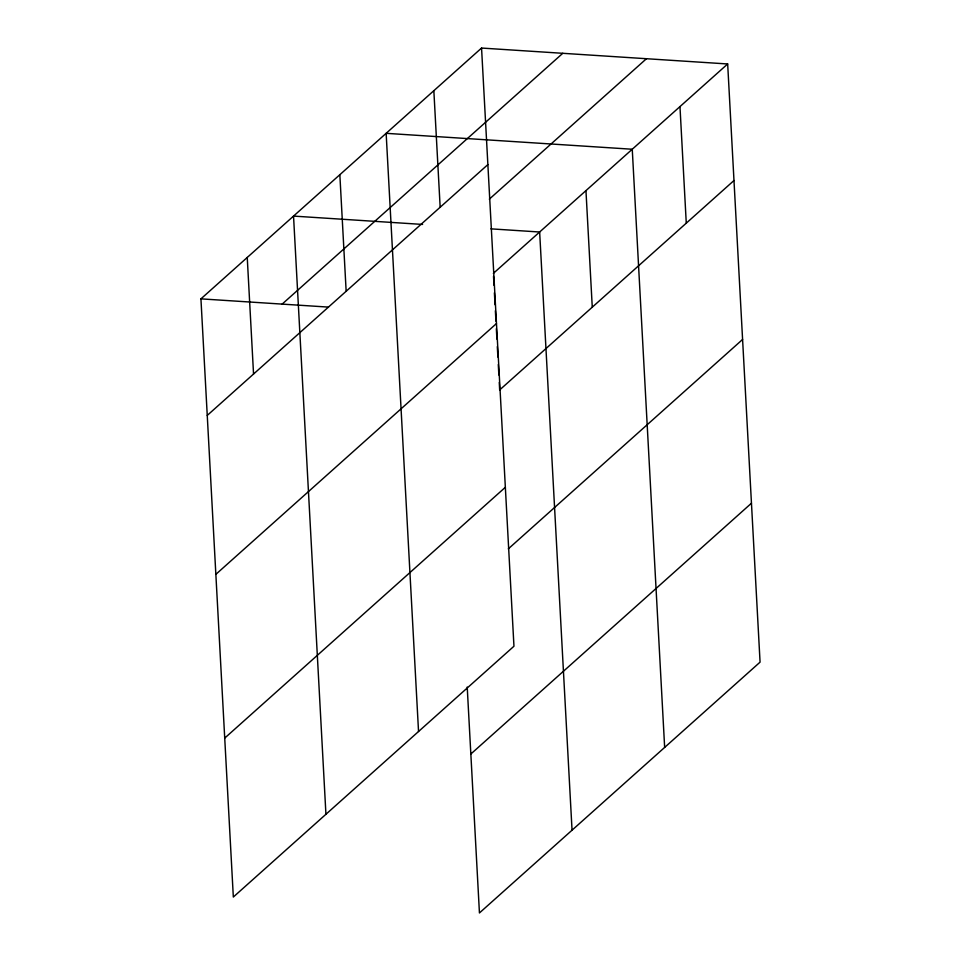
<?xml version="1.0" encoding="UTF-8"?>
<svg xmlns="http://www.w3.org/2000/svg" width="961" height="961" viewBox="0 0 961 961"><rect width="100%" height="100%" fill="white"/><g stroke="black" fill="none" stroke-linecap="round" stroke-linejoin="round"><path stroke-width="1.44" d="M481.557 48.05L513.955 646.236L233.331 897.033L200.933 298.859L481.557 48.05L727.669 63.967L760.067 662.141L479.443 912.95L467.214 687.031M282.15 304.108L562.774 53.299M207.252 415.416L487.864 164.607M489.305 199.167L646.453 58.717M493.353 273.38L727.669 63.967M215.853 574.354L496.477 323.545M733.976 180.524L499.66 389.95L499.264 382.478M224.73 738.096L505.342 487.299M508.273 548.887L742.589 339.461M470.842 754.013L751.454 503.216M422.576 224.43L293.537 216.093L325.935 814.267M490.927 228.85L539.65 232.009L572.047 830.184M200.933 298.859L328.47 307.1M679.968 106.599L686.274 223.156M664.652 747.418L632.254 149.243L386.142 133.327L418.54 731.501M585.958 190.626L592.264 307.184M493.51 276.372L494.002 285.345M494.398 292.817L495.047 304.769M495.371 310.751L495.936 321.202M496.344 328.674L496.909 339.137M497.317 346.609L497.882 357.072M498.291 364.543L498.855 375.006M433.843 90.682L440.162 207.252M339.846 174.71L346.152 291.267M247.241 257.476L253.548 374.033"/></g></svg>
